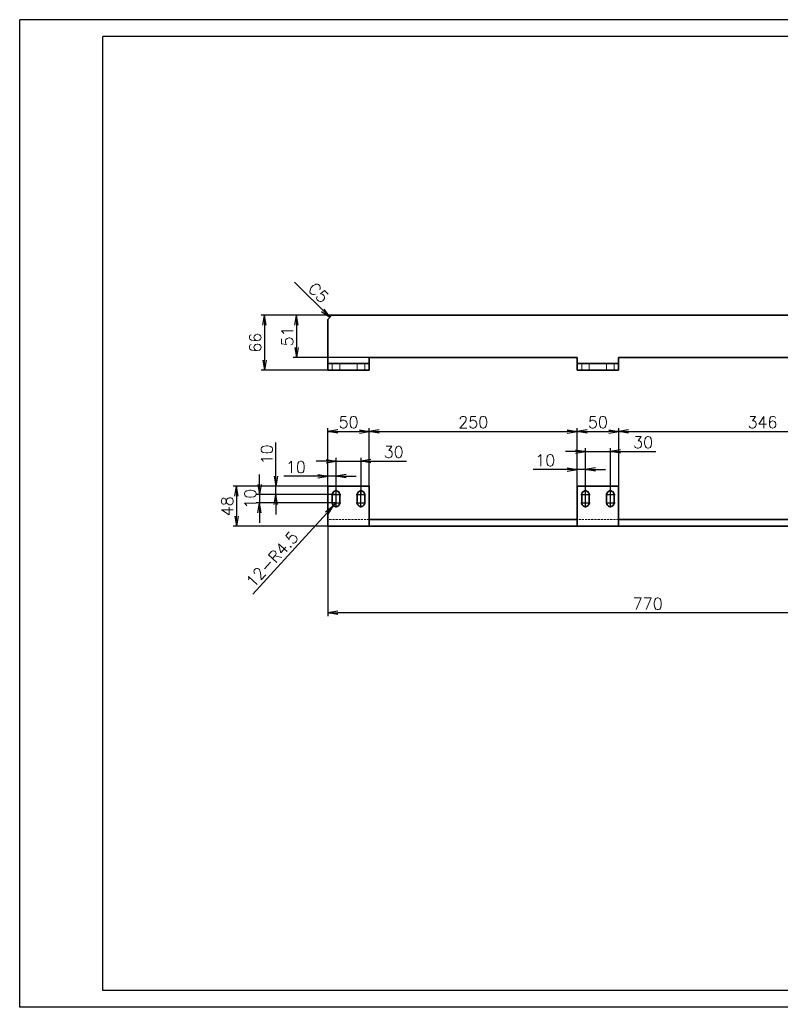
# Model space of a CAD drawing. Extents: x 0 to 18500, y -51 to 3802.
# Drawn here: x 13648 to 14564, y -5 to 1183 of the extents above; entities that cross this region are included whole.
import ezdxf

# ---------------------------------------------------------------- set-up
doc = ezdxf.new("R2010")
doc.units = 0
doc.header["$MEASUREMENT"] = 0
doc.linetypes.add('HIDDEN-HOKUTO', pattern=[3.8, 2.5, -1.3])
doc.layers.get('0').update_dxf_attribs({"linetype": 'CONTINUOUS'})
doc.layers.get('DEFPOINTS').update_dxf_attribs({"linetype": 'CONTINUOUS'})
for name, color, linetype in [('AM_HID', 1, 'HIDDEN-HOKUTO'), ('AM_VIS', 7, 'CONTINUOUS'), ('WORD_DIM', 253, 'CONTINUOUS')]:
    doc.layers.add(name, color=color, linetype=linetype)
doc.styles.get("Standard").update_dxf_attribs({"font": 'romans.shx', "bigfont": 'bigfont.shx'})
doc.dimstyles.new('1-4', dxfattribs={"dimscale": 4, "dimtxt": 3.5, "dimasz": 3, "dimexe": 1, "dimexo": 0, "dimgap": 1, "dimtad": 3, "dimdsep": 46, "dimtxsty": 'Standard', "dimblk1": 'OPEN', "dimblk2": 'OPEN', "dimsah": 1, "dimcen": 0, "dimclrd": 256, "dimclre": 256, "dimclrt": 3, "dimadec": 0, "dimazin": 0, "dimtfac": 1, "dimtmove": 0, "dimatfit": 3, "dimldrblk": 'OPEN', "dimfxl": 0, "dimtolj": 1, "dimtzin": 0, "dimarcsym": 0})

# ---------------------------------------------------------------- blocks, each defined once
blk = doc.blocks.new('_OPEN')
at = {"color": 0}
for p, q in [((-1, 0.167), (0, 0)), ((-1, -0.167), (0, 0)), ((0, 0), (-1, 0))]:
    blk.add_line(p, q, dxfattribs=at)
blk = doc.blocks.new('*D720')
at = {"layer": 'DEFPOINTS', "color": 0, "linetype": 'Continuous'}
for p in [(14018.5, 573.6), (14788.5, 573.6), (14018.5, 469.3)]:
    blk.add_point(p, dxfattribs=at)
at = {"layer": 'WORD_DIM', "linetype": 'Continuous', "lineweight": -2}
for p, q in [((14018.5, 573.6), (14018.5, 465.3)), ((14788.5, 573.6), (14788.5, 465.3)), ((14776.5, 469.3), (14030.5, 469.3))]:
    blk.add_line(p, q, dxfattribs=at)
at = {"layer": 'WORD_DIM', "linetype": 'Continuous', "lineweight": -2, "xscale": 12, "yscale": 12, "zscale": 12, "rotation": 180}
blk.add_blockref('_OPEN', (14018.5, 469.3), dxfattribs=at)
at = {"layer": 'WORD_DIM', "linetype": 'Continuous', "lineweight": -2, "xscale": 12, "yscale": 12, "zscale": 12}
blk.add_blockref('_OPEN', (14788.5, 469.3), dxfattribs=at)
at = {"layer": 'WORD_DIM', "color": 3, "linetype": 'Continuous', "insert": (14403.5, 480.3), "char_height": 14, "attachment_point": 5}
blk.add_mtext('\\A1;770', dxfattribs=at)
blk = doc.blocks.new('*D722')
at = {"layer": 'DEFPOINTS', "color": 0, "linetype": 'Continuous'}
for p in [(14023.5, 827.4), (13942.2, 761.4), (14018.5, 761.4)]:
    blk.add_point(p, dxfattribs=at)
at = {"layer": 'WORD_DIM', "linetype": 'Continuous', "lineweight": -2}
for p, q in [((14023.5, 827.4), (13938.2, 827.4)), ((13942.2, 815.4), (13942.2, 773.4)), ((14018.5, 761.4), (13938.2, 761.4))]:
    blk.add_line(p, q, dxfattribs=at)
at = {"layer": 'WORD_DIM', "linetype": 'Continuous', "lineweight": -2, "xscale": 12, "yscale": 12, "zscale": 12}
for p, rotation in [((13942.2, 827.4), 90), ((13942.2, 761.4), 270)]:
    blk.add_blockref('_OPEN', p, dxfattribs=dict(at, rotation=rotation))
at = {"layer": 'WORD_DIM', "color": 3, "linetype": 'Continuous', "insert": (13931.2, 794.4), "char_height": 14, "attachment_point": 5, "rotation": 90}
blk.add_mtext('\\A1;66', dxfattribs=at)
blk = doc.blocks.new('*D723')
at = {"layer": 'DEFPOINTS', "color": 0, "linetype": 'Continuous'}
for p in [(14023.5, 827.4), (13980.9, 776.4), (14068.5, 776.4)]:
    blk.add_point(p, dxfattribs=at)
at = {"layer": 'WORD_DIM', "linetype": 'Continuous', "lineweight": -2}
for p, q in [((14023.5, 827.4), (13976.9, 827.4)), ((13980.9, 815.4), (13980.9, 788.4)), ((14068.5, 776.4), (13976.9, 776.4))]:
    blk.add_line(p, q, dxfattribs=at)
at = {"layer": 'WORD_DIM', "linetype": 'Continuous', "lineweight": -2, "xscale": 12, "yscale": 12, "zscale": 12}
for p, rotation in [((13980.9, 827.4), 90), ((13980.9, 776.4), 270)]:
    blk.add_blockref('_OPEN', p, dxfattribs=dict(at, rotation=rotation))
at = {"layer": 'WORD_DIM', "color": 3, "linetype": 'Continuous', "insert": (13969.9, 801.9), "char_height": 14, "attachment_point": 5, "rotation": 90}
blk.add_mtext('\\A1;51', dxfattribs=at)
blk = doc.blocks.new('*D724')
at = {"layer": 'DEFPOINTS', "color": 0, "linetype": 'Continuous'}
for p in [(14018.5, 621.6), (13908.6, 573.6), (14068.5, 573.6)]:
    blk.add_point(p, dxfattribs=at)
at = {"layer": 'WORD_DIM', "linetype": 'Continuous', "lineweight": -2}
for p, q in [((14018.5, 621.6), (13904.6, 621.6)), ((13908.6, 609.6), (13908.6, 585.6)), ((14068.5, 573.6), (13904.6, 573.6))]:
    blk.add_line(p, q, dxfattribs=at)
at = {"layer": 'WORD_DIM', "linetype": 'Continuous', "lineweight": -2, "xscale": 12, "yscale": 12, "zscale": 12}
for p, rotation in [((13908.6, 621.6), 90), ((13908.6, 573.6), 270)]:
    blk.add_blockref('_OPEN', p, dxfattribs=dict(at, rotation=rotation))
at = {"layer": 'WORD_DIM', "color": 3, "linetype": 'Continuous', "insert": (13897.6, 597.6), "char_height": 14, "attachment_point": 5, "rotation": 90}
blk.add_mtext('\\A1;48', dxfattribs=at)
blk = doc.blocks.new('*D725')
at = {"layer": 'DEFPOINTS', "color": 0, "linetype": 'Continuous'}
for p in [(14068.5, 687.7), (14018.5, 621.6), (14068.5, 621.6)]:
    blk.add_point(p, dxfattribs=at)
at = {"layer": 'WORD_DIM', "linetype": 'Continuous', "lineweight": -2}
for p, q in [((14018.5, 621.6), (14018.5, 691.7)), ((14068.5, 621.6), (14068.5, 691.7)), ((14030.5, 687.7), (14056.5, 687.7))]:
    blk.add_line(p, q, dxfattribs=at)
at = {"layer": 'WORD_DIM', "linetype": 'Continuous', "lineweight": -2, "xscale": 12, "yscale": 12, "zscale": 12, "rotation": 180}
blk.add_blockref('_OPEN', (14018.5, 687.7), dxfattribs=at)
at = {"layer": 'WORD_DIM', "linetype": 'Continuous', "lineweight": -2, "xscale": 12, "yscale": 12, "zscale": 12}
blk.add_blockref('_OPEN', (14068.5, 687.7), dxfattribs=at)
at = {"layer": 'WORD_DIM', "color": 3, "linetype": 'Continuous', "insert": (14043.5, 698.7), "char_height": 14, "attachment_point": 5}
blk.add_mtext('\\A1;50', dxfattribs=at)
blk = doc.blocks.new('*D726')
at = {"layer": 'DEFPOINTS', "color": 0, "linetype": 'Continuous'}
for p in [(14318.5, 687.7), (14068.5, 621.6), (14318.5, 621.6)]:
    blk.add_point(p, dxfattribs=at)
at = {"layer": 'WORD_DIM', "linetype": 'Continuous', "lineweight": -2}
for p, q in [((14068.5, 621.6), (14068.5, 691.7)), ((14318.5, 621.6), (14318.5, 691.7)), ((14080.5, 687.7), (14306.5, 687.7))]:
    blk.add_line(p, q, dxfattribs=at)
at = {"layer": 'WORD_DIM', "linetype": 'Continuous', "lineweight": -2, "xscale": 12, "yscale": 12, "zscale": 12, "rotation": 180}
blk.add_blockref('_OPEN', (14068.5, 687.7), dxfattribs=at)
at = {"layer": 'WORD_DIM', "linetype": 'Continuous', "lineweight": -2, "xscale": 12, "yscale": 12, "zscale": 12}
blk.add_blockref('_OPEN', (14318.5, 687.7), dxfattribs=at)
at = {"layer": 'WORD_DIM', "color": 3, "linetype": 'Continuous', "insert": (14193.5, 698.7), "char_height": 14, "attachment_point": 5}
blk.add_mtext('\\A1;250', dxfattribs=at)
blk = doc.blocks.new('*D727')
at = {"layer": 'DEFPOINTS', "color": 0, "linetype": 'Continuous'}
for p in [(14368.5, 687.7), (14318.5, 621.6), (14368.5, 621.6)]:
    blk.add_point(p, dxfattribs=at)
at = {"layer": 'WORD_DIM', "linetype": 'Continuous', "lineweight": -2}
for p, q in [((14318.5, 621.6), (14318.5, 691.7)), ((14368.5, 621.6), (14368.5, 691.7)), ((14330.5, 687.7), (14356.5, 687.7))]:
    blk.add_line(p, q, dxfattribs=at)
at = {"layer": 'WORD_DIM', "linetype": 'Continuous', "lineweight": -2, "xscale": 12, "yscale": 12, "zscale": 12, "rotation": 180}
blk.add_blockref('_OPEN', (14318.5, 687.7), dxfattribs=at)
at = {"layer": 'WORD_DIM', "linetype": 'Continuous', "lineweight": -2, "xscale": 12, "yscale": 12, "zscale": 12}
blk.add_blockref('_OPEN', (14368.5, 687.7), dxfattribs=at)
at = {"layer": 'WORD_DIM', "color": 3, "linetype": 'Continuous', "insert": (14343.5, 698.7), "char_height": 14, "attachment_point": 5}
blk.add_mtext('\\A1;50', dxfattribs=at)
blk = doc.blocks.new('*D728')
at = {"layer": 'DEFPOINTS', "color": 0, "linetype": 'Continuous'}
for p in [(14714.5, 687.7), (14368.5, 621.6), (14714.5, 621.6)]:
    blk.add_point(p, dxfattribs=at)
at = {"layer": 'WORD_DIM', "linetype": 'Continuous', "lineweight": -2}
for p, q in [((14368.5, 621.6), (14368.5, 691.7)), ((14714.5, 621.6), (14714.5, 691.7)), ((14380.5, 687.7), (14702.5, 687.7))]:
    blk.add_line(p, q, dxfattribs=at)
at = {"layer": 'WORD_DIM', "linetype": 'Continuous', "lineweight": -2, "xscale": 12, "yscale": 12, "zscale": 12, "rotation": 180}
blk.add_blockref('_OPEN', (14368.5, 687.7), dxfattribs=at)
at = {"layer": 'WORD_DIM', "linetype": 'Continuous', "lineweight": -2, "xscale": 12, "yscale": 12, "zscale": 12}
blk.add_blockref('_OPEN', (14714.5, 687.7), dxfattribs=at)
at = {"layer": 'WORD_DIM', "color": 3, "linetype": 'Continuous', "insert": (14541.5, 698.7), "char_height": 14, "attachment_point": 5}
blk.add_mtext('\\A1;346', dxfattribs=at)
blk = doc.blocks.new('*D730')
at = {"layer": 'DEFPOINTS', "color": 0, "linetype": 'Continuous'}
for p in [(14018.5, 633.7), (14018.5, 621.6), (14028.5, 611.6)]:
    blk.add_point(p, dxfattribs=at)
at = {"layer": 'WORD_DIM', "linetype": 'Continuous', "lineweight": -2}
for p, q in [((14006.5, 633.7), (13965.8, 633.7)), ((14018.5, 621.6), (14018.5, 637.7)), ((14028.5, 633.7), (14018.5, 633.7)), ((14028.5, 611.6), (14028.5, 637.7)), ((14040.5, 633.7), (14052.5, 633.7))]:
    blk.add_line(p, q, dxfattribs=at)
at = {"layer": 'WORD_DIM', "linetype": 'Continuous', "lineweight": -2, "xscale": 12, "yscale": 12, "zscale": 12}
blk.add_blockref('_OPEN', (14018.5, 633.7), dxfattribs=at)
at = {"layer": 'WORD_DIM', "linetype": 'Continuous', "lineweight": -2, "xscale": 12, "yscale": 12, "zscale": 12, "rotation": 180}
blk.add_blockref('_OPEN', (14028.5, 633.7), dxfattribs=at)
at = {"layer": 'WORD_DIM', "color": 3, "linetype": 'Continuous', "insert": (13980.1, 644.7), "char_height": 14, "attachment_point": 5}
blk.add_mtext('\\A1;10', dxfattribs=at)
blk = doc.blocks.new('*D731')
at = {"layer": 'DEFPOINTS', "color": 0, "linetype": 'Continuous'}
for p in [(14058.5, 651.8), (14028.5, 611.6), (14058.5, 611.6)]:
    blk.add_point(p, dxfattribs=at)
at = {"layer": 'WORD_DIM', "linetype": 'Continuous', "lineweight": -2}
for p, q in [((14028.5, 611.6), (14028.5, 655.8)), ((14058.5, 611.6), (14058.5, 655.8)), ((14016.5, 651.8), (14004.5, 651.8)), ((14028.5, 651.8), (14058.5, 651.8)), ((14070.5, 651.8), (14113.1, 651.8))]:
    blk.add_line(p, q, dxfattribs=at)
at = {"layer": 'WORD_DIM', "linetype": 'Continuous', "lineweight": -2, "xscale": 12, "yscale": 12, "zscale": 12}
blk.add_blockref('_OPEN', (14028.5, 651.8), dxfattribs=at)
at = {"layer": 'WORD_DIM', "linetype": 'Continuous', "lineweight": -2, "xscale": 12, "yscale": 12, "zscale": 12, "rotation": 180}
blk.add_blockref('_OPEN', (14058.5, 651.8), dxfattribs=at)
at = {"layer": 'WORD_DIM', "color": 3, "linetype": 'Continuous', "insert": (14097.8, 662.8), "char_height": 14, "attachment_point": 5}
blk.add_mtext('\\A1;30', dxfattribs=at)
blk = doc.blocks.new('*D732')
at = {"layer": 'DEFPOINTS', "color": 0, "linetype": 'Continuous'}
for p in [(14318.5, 641.8), (14318.5, 621.6), (14328.5, 617.5)]:
    blk.add_point(p, dxfattribs=at)
at = {"layer": 'WORD_DIM', "linetype": 'Continuous', "lineweight": -2}
for p, q in [((14306.5, 641.8), (14265.8, 641.8)), ((14318.5, 621.6), (14318.5, 645.8)), ((14328.5, 641.8), (14318.5, 641.8)), ((14328.5, 617.5), (14328.5, 645.8)), ((14340.5, 641.8), (14352.5, 641.8))]:
    blk.add_line(p, q, dxfattribs=at)
at = {"layer": 'WORD_DIM', "linetype": 'Continuous', "lineweight": -2, "xscale": 12, "yscale": 12, "zscale": 12}
blk.add_blockref('_OPEN', (14318.5, 641.8), dxfattribs=at)
at = {"layer": 'WORD_DIM', "linetype": 'Continuous', "lineweight": -2, "xscale": 12, "yscale": 12, "zscale": 12, "rotation": 180}
blk.add_blockref('_OPEN', (14328.5, 641.8), dxfattribs=at)
at = {"layer": 'WORD_DIM', "color": 3, "linetype": 'Continuous', "insert": (14280.1, 652.8), "char_height": 14, "attachment_point": 5}
blk.add_mtext('\\A1;10', dxfattribs=at)
blk = doc.blocks.new('*D733')
at = {"layer": 'DEFPOINTS', "color": 0, "linetype": 'Continuous'}
for p in [(14358.5, 663.5), (14328.5, 616.1), (14358.5, 616.1)]:
    blk.add_point(p, dxfattribs=at)
at = {"layer": 'WORD_DIM', "linetype": 'Continuous', "lineweight": -2}
for p, q in [((14328.5, 616.1), (14328.5, 667.5)), ((14358.5, 616.1), (14358.5, 667.5)), ((14316.5, 663.5), (14304.5, 663.5)), ((14328.5, 663.5), (14358.5, 663.5)), ((14370.5, 663.5), (14413.1, 663.5))]:
    blk.add_line(p, q, dxfattribs=at)
at = {"layer": 'WORD_DIM', "linetype": 'Continuous', "lineweight": -2, "xscale": 12, "yscale": 12, "zscale": 12}
blk.add_blockref('_OPEN', (14328.5, 663.5), dxfattribs=at)
at = {"layer": 'WORD_DIM', "linetype": 'Continuous', "lineweight": -2, "xscale": 12, "yscale": 12, "zscale": 12, "rotation": 180}
blk.add_blockref('_OPEN', (14358.5, 663.5), dxfattribs=at)
at = {"layer": 'WORD_DIM', "color": 3, "linetype": 'Continuous', "insert": (14397.8, 674.5), "char_height": 14, "attachment_point": 5}
blk.add_mtext('\\A1;30', dxfattribs=at)
blk = doc.blocks.new('*D855')
at = {"layer": 'DEFPOINTS', "color": 0, "linetype": 'Continuous'}
for p in [(14018.5, 621.6), (13956.2, 611.6), (14028.5, 611.6)]:
    blk.add_point(p, dxfattribs=at)
at = {"layer": 'WORD_DIM', "linetype": 'Continuous', "lineweight": -2}
for p, q in [((13956.2, 633.6), (13956.2, 674.3)), ((14018.5, 621.6), (13952.2, 621.6)), ((13956.2, 611.6), (13956.2, 621.6)), ((14028.5, 611.6), (13952.2, 611.6)), ((13956.2, 599.6), (13956.2, 587.6))]:
    blk.add_line(p, q, dxfattribs=at)
at = {"layer": 'WORD_DIM', "linetype": 'Continuous', "lineweight": -2, "xscale": 12, "yscale": 12, "zscale": 12}
for p, rotation in [((13956.2, 621.6), 270), ((13956.2, 611.6), 90)]:
    blk.add_blockref('_OPEN', p, dxfattribs=dict(at, rotation=rotation))
at = {"layer": 'WORD_DIM', "color": 3, "linetype": 'Continuous', "insert": (13945.2, 660), "char_height": 14, "attachment_point": 5, "rotation": 90}
blk.add_mtext('\\A1;10', dxfattribs=at)
blk = doc.blocks.new('*D856')
at = {"layer": 'DEFPOINTS', "color": 0, "linetype": 'Continuous'}
for p in [(14028.5, 611.6), (13936.3, 601.6), (14028.5, 601.6)]:
    blk.add_point(p, dxfattribs=at)
at = {"layer": 'WORD_DIM', "linetype": 'Continuous', "lineweight": -2}
for p, q in [((13936.3, 623.6), (13936.3, 635.6)), ((14028.5, 611.6), (13932.3, 611.6)), ((13936.3, 611.6), (13936.3, 601.6)), ((14028.5, 601.6), (13932.3, 601.6)), ((13936.3, 589.6), (13936.3, 577.6))]:
    blk.add_line(p, q, dxfattribs=at)
at = {"layer": 'WORD_DIM', "linetype": 'Continuous', "lineweight": -2, "xscale": 12, "yscale": 12, "zscale": 12}
for p, rotation in [((13936.3, 611.6), 270), ((13936.3, 601.6), 90)]:
    blk.add_blockref('_OPEN', p, dxfattribs=dict(at, rotation=rotation))
at = {"layer": 'WORD_DIM', "color": 3, "linetype": 'Continuous', "insert": (13925.3, 606.6), "char_height": 14, "attachment_point": 5, "rotation": 90}
blk.add_mtext('\\A1;10', dxfattribs=at)
blk = doc.blocks.new('*D857')
at = {"layer": 'DEFPOINTS', "color": 0, "linetype": 'Continuous'}
for p in [(14025.4, 598.3), (14028.5, 601.6)]:
    blk.add_point(p, dxfattribs=at)
at = {"layer": 'WORD_DIM', "linetype": 'Continuous', "lineweight": -2}
for p, q in [((14028.5, 601.6), (14025.4, 598.3)), ((13928.2, 491.9), (14017.3, 589.4))]:
    blk.add_line(p, q, dxfattribs=at)
at = {"layer": 'WORD_DIM', "linetype": 'Continuous', "lineweight": -2, "xscale": 12, "yscale": 12, "zscale": 12, "rotation": 47.57025343810439}
blk.add_blockref('_OPEN', (14025.4, 598.3), dxfattribs=at)
at = {"layer": 'WORD_DIM', "color": 3, "linetype": 'Continuous', "insert": (13951.6, 533.8), "char_height": 14, "attachment_point": 5, "rotation": 47.5703}
blk.add_mtext('\\A1;12-R4.5', dxfattribs=at)

msp = doc.modelspace()

# ---------------------------------------------------------------- linework, layer by layer
at = {"layer": 'AM_HID', "lineweight": 13, "ltscale": 0.2}
for p, q in [((14023.97128, 769.37913), (14023.97128, 761.37913)), ((14032.97128, 769.37913), (14032.97128, 761.37913)), ((14053.97128, 769.37913), (14053.97128, 761.37913)), ((14062.97128, 769.37913), (14062.97128, 761.37913)), ((14323.97128, 769.37913), (14323.97128, 761.37913)), ((14332.97128, 769.37913), (14332.97128, 761.37913)), ((14353.97128, 769.37913), (14353.97128, 761.37913)), ((14362.97128, 769.37913), (14362.97128, 761.37913))]:
    msp.add_line(p, q, dxfattribs=at)
at = {"layer": 'AM_HID', "lineweight": 13}
for p, q in [((14068.47128, 581.62852), (14018.47128, 581.62852)), ((14368.47128, 581.62852), (14318.47128, 581.62852))]:
    msp.add_line(p, q, dxfattribs=at)
at = {"layer": 'AM_VIS', "linetype": 'Continuous'}
for p, q in [((15307.93366, 1162.86842), (13747.93366, 1162.86842)), ((13747.93366, 14.86842), (13747.93366, 1162.86842)), ((15307.93366, 14.86842), (13747.93366, 14.86842))]:
    msp.add_line(p, q, dxfattribs=at)
at = {"layer": 'AM_VIS', "lineweight": 35}
for p, q in [((14023.47128, 827.37913), (14018.47128, 822.37913)), ((14018.47128, 776.37913), (14018.47128, 822.37913)), ((14023.47128, 827.37913), (14780.96933, 827.37913)), ((14068.47128, 776.37913), (14318.47128, 776.37913)), ((14368.47128, 776.37913), (14714.47128, 776.37913)), ((14018.47128, 769.37913), (14068.47128, 769.37913)), ((14018.47128, 761.37913), (14068.47128, 761.37913)), ((14318.47128, 769.37913), (14368.47128, 769.37913)), ((14318.47128, 761.37913), (14368.47128, 761.37913)), ((14018.47128, 621.62852), (14018.47128, 586.62852)), ((14018.47128, 621.62852), (14068.47128, 621.62852)), ((14068.47128, 621.62852), (14068.47128, 586.62852)), ((14318.47128, 621.62852), (14368.47128, 621.62852)), ((14318.47128, 586.62852), (14318.47128, 621.62852)), ((14368.47128, 621.62852), (14368.47128, 586.62852)), ((14068.47128, 573.62852), (14018.47128, 573.62852)), ((14068.47128, 581.62852), (14318.47128, 581.62852)), ((14318.47128, 573.62852), (14068.47128, 573.62852)), ((14368.47128, 573.62852), (14318.47128, 573.62852)), ((14368.47128, 581.62852), (14714.47128, 581.62852)), ((14714.47128, 573.62852), (14368.47128, 573.62852))]:
    msp.add_line(p, q, dxfattribs=at)
at = {"layer": 'AM_VIS', "lineweight": 35, "ltscale": 0.05}
for p, q in [((14018.47128, 774.37913), (14018.47128, 776.37913)), ((14068.47128, 774.37913), (14068.47128, 776.37913)), ((14318.47128, 774.37913), (14318.47128, 776.37913)), ((14368.47128, 776.37913), (14368.47128, 774.37913))]:
    msp.add_line(p, q, dxfattribs=at)
at = {"layer": 'AM_VIS', "lineweight": 35, "ltscale": 0.125}
for p, q in [((14018.47128, 774.37913), (14018.47128, 769.37913)), ((14068.47128, 769.37913), (14068.47128, 774.37913)), ((14318.47128, 774.37913), (14318.47128, 769.37913)), ((14368.47128, 769.37913), (14368.47128, 774.37913)), ((14018.47128, 581.62852), (14018.47128, 586.62852))]:
    msp.add_line(p, q, dxfattribs=at)
at = {"layer": 'AM_VIS', "lineweight": 35, "ltscale": 0.2}
for p, q in [((14018.47128, 769.37913), (14018.47128, 761.37913)), ((14068.47128, 761.37913), (14068.47128, 769.37913)), ((14318.47128, 761.37913), (14318.47128, 769.37913)), ((14368.47128, 761.37913), (14368.47128, 769.37913)), ((14018.47128, 573.62852), (14018.47128, 581.62852))]:
    msp.add_line(p, q, dxfattribs=at)
at = {"layer": 'AM_VIS'}
for p, q in [((14022.84628, 611.62852), (14034.09628, 611.62852)), ((14028.47128, 606.00352), (14028.47128, 617.25352)), ((14028.47128, 596.00352), (14028.47128, 607.25352)), ((14052.84628, 611.62852), (14064.09628, 611.62852)), ((14058.47128, 606.00352), (14058.47128, 617.25352)), ((14058.47128, 596.00352), (14058.47128, 607.25352)), ((14322.84628, 611.62852), (14334.09628, 611.62852)), ((14328.47128, 606.00352), (14328.47128, 617.25352)), ((14328.47128, 596.00352), (14328.47128, 607.25352)), ((14352.84628, 611.62852), (14364.09628, 611.62852)), ((14358.47128, 606.00352), (14358.47128, 617.25352)), ((14358.47128, 596.00352), (14358.47128, 607.25352)), ((14022.84628, 601.62852), (14034.09628, 601.62852)), ((14052.84628, 601.62852), (14064.09628, 601.62852)), ((14322.84628, 601.62852), (14334.09628, 601.62852)), ((14352.84628, 601.62852), (14364.09628, 601.62852))]:
    msp.add_line(p, q, dxfattribs=at)
at = {"layer": 'AM_VIS', "lineweight": 35, "ltscale": 0.25}
for p, q in [((14023.97128, 601.62852), (14023.97128, 611.62852)), ((14032.97128, 611.62852), (14032.97128, 601.62852)), ((14053.97128, 601.62852), (14053.97128, 611.62852)), ((14062.97128, 611.62852), (14062.97128, 601.62852)), ((14323.97128, 601.62852), (14323.97128, 611.62852)), ((14332.97128, 611.62852), (14332.97128, 601.62852)), ((14353.97128, 601.62852), (14353.97128, 611.62852)), ((14362.97128, 611.62852), (14362.97128, 601.62852))]:
    msp.add_line(p, q, dxfattribs=at)
at = {"layer": 'AM_VIS', "lineweight": 35, "ltscale": 0.325}
for p, q in [((14068.47128, 573.62852), (14068.47128, 586.62852)), ((14318.47128, 586.62852), (14318.47128, 573.62852)), ((14368.47128, 586.62852), (14368.47128, 573.62852))]:
    msp.add_line(p, q, dxfattribs=at)
at = {"layer": 'AM_VIS', "lineweight": 35}
for centre, start, end in [((14028.47128, 611.62852), 0, 180.00000501), ((14058.47128, 611.62852), 0, 180.00000501), ((14328.47128, 611.62852), 0, 180.00000501), ((14358.47128, 611.62852), 0, 180.00000501), ((14028.47128, 601.62852), 179.99999499, 0), ((14058.47128, 601.62852), 179.99999499, 0), ((14328.47128, 601.62852), 179.99999499, 0), ((14358.47128, 601.62852), 179.99999499, 0)]:
    msp.add_arc(centre, 4.5, start, end, dxfattribs=at)
at = {"layer": 'WORD_DIM', "linetype": 'Continuous'}
for p, q in [((13647.93366, -5.13158), (13647.93366, 1182.86842)), ((15327.93366, 1182.86842), (13647.93366, 1182.86842)), ((15327.93366, -5.13158), (13647.93366, -5.13158))]:
    msp.add_line(p, q, dxfattribs=at)

# ---------------------------------------------------------------- texts
at = {"layer": 'WORD_DIM', "color": 3, "linetype": 'Continuous'}
msp.add_text('C5', height=14, rotation=315, dxfattribs=at).set_placement((13993.6437, 858.20672))

# ---------------------------------------------------------------- dimensions: what is measured, and where the dimension line sits
at = {"layer": 'WORD_DIM', "linetype": 'Continuous'}
for base, p1, p2, picture, middle in [((13942.18159, 761.37913), (14023.47128, 827.37913), (14018.47128, 761.37913), '*D722', (13931.18159, 794.37913)), ((13980.94807, 776.37913), (14023.47128, 827.37913), (14068.47128, 776.37913), '*D723', (13969.94807, 801.87913)), ((13908.59297, 573.62852), (14018.47128, 621.62852), (14068.47128, 573.62852), '*D724', (13897.59297, 597.62852))]:
    dim = msp.add_linear_dim(base=base, p1=p1, p2=p2, angle=90, dimstyle='1-4', dxfattribs=at)
    dim.commit()
    dim.dimension.update_dxf_attribs({"geometry": picture, "text_midpoint": middle})
for base, p1, p2, picture, middle in [((14068.47128, 687.71176), (14018.47128, 621.62852), (14068.47128, 621.62852), '*D725', (14043.47128, 698.71176)), ((14318.47128, 687.71176), (14068.47128, 621.62852), (14318.47128, 621.62852), '*D726', (14193.47128, 698.71176)), ((14368.47128, 687.71176), (14318.47128, 621.62852), (14368.47128, 621.62852), '*D727', (14343.47128, 698.71176)), ((14714.47128, 687.71176), (14368.47128, 621.62852), (14714.47128, 621.62852), '*D728', (14541.47128, 698.71176)), ((14358.47128, 663.53529), (14328.47128, 616.12852), (14358.47128, 616.12852), '*D733', (14397.80461, 674.53529)), ((14058.47128, 651.84892), (14028.47128, 611.62852), (14058.47128, 611.62852), '*D731', (14097.80461, 662.84892)), ((14018.47128, 633.73872), (14028.47128, 611.62852), (14018.47128, 621.62852), '*D730', (13980.13795, 644.73872)), ((14318.47128, 641.83191), (14328.47128, 617.4785), (14318.47128, 621.62852), '*D732', (14280.13795, 652.83191))]:
    dim = msp.add_linear_dim(base=base, p1=p1, p2=p2, dimstyle='1-4', dxfattribs=at)
    dim.commit()
    dim.dimension.update_dxf_attribs({"geometry": picture, "text_midpoint": middle})
for base, p1, p2, picture, middle in [((13956.23816, 611.62852), (14018.47128, 621.62852), (14028.47128, 611.62852), '*D855', (13956.23816, 659.96186)), ((13936.27048, 601.62852), (14028.47128, 611.62852), (14028.47128, 601.62852), '*D856', (13936.27048, 606.62852))]:
    dim = msp.add_linear_dim(base=base, p1=p1, p2=p2, angle=90, dimstyle='1-4', dxfattribs=at)
    dim.commit()
    dim.dimension.update_dxf_attribs({"geometry": picture, "text_midpoint": middle, "dimtype": 160})
dim = msp.add_radius_dim(center=(14028.47128, 601.62852), mpoint=(14025.4352, 598.30705), text='12-<>', dimstyle='1-4', dxfattribs=at)
dim.commit()
dim.dimension.update_dxf_attribs({"geometry": '*D857', "text_midpoint": (13959.68242, 526.37361), "dimtype": 164})
dim = msp.add_aligned_dim(p1=(14788.47191, 573.62852), p2=(14018.47128, 573.62852), distance=104.31014, dimstyle='1-4', dxfattribs=at)
dim.commit()
dim.dimension.update_dxf_attribs({"geometry": '*D720', "text_midpoint": (14403.47159, 480.31838)})

# ---------------------------------------------------------------- leaders
msp.add_leader([(14020.97128, 824.87913), (13978.54487, 867.30554)], dimstyle='1-4', dxfattribs=at)

doc.saveas('drawing.dxf')
